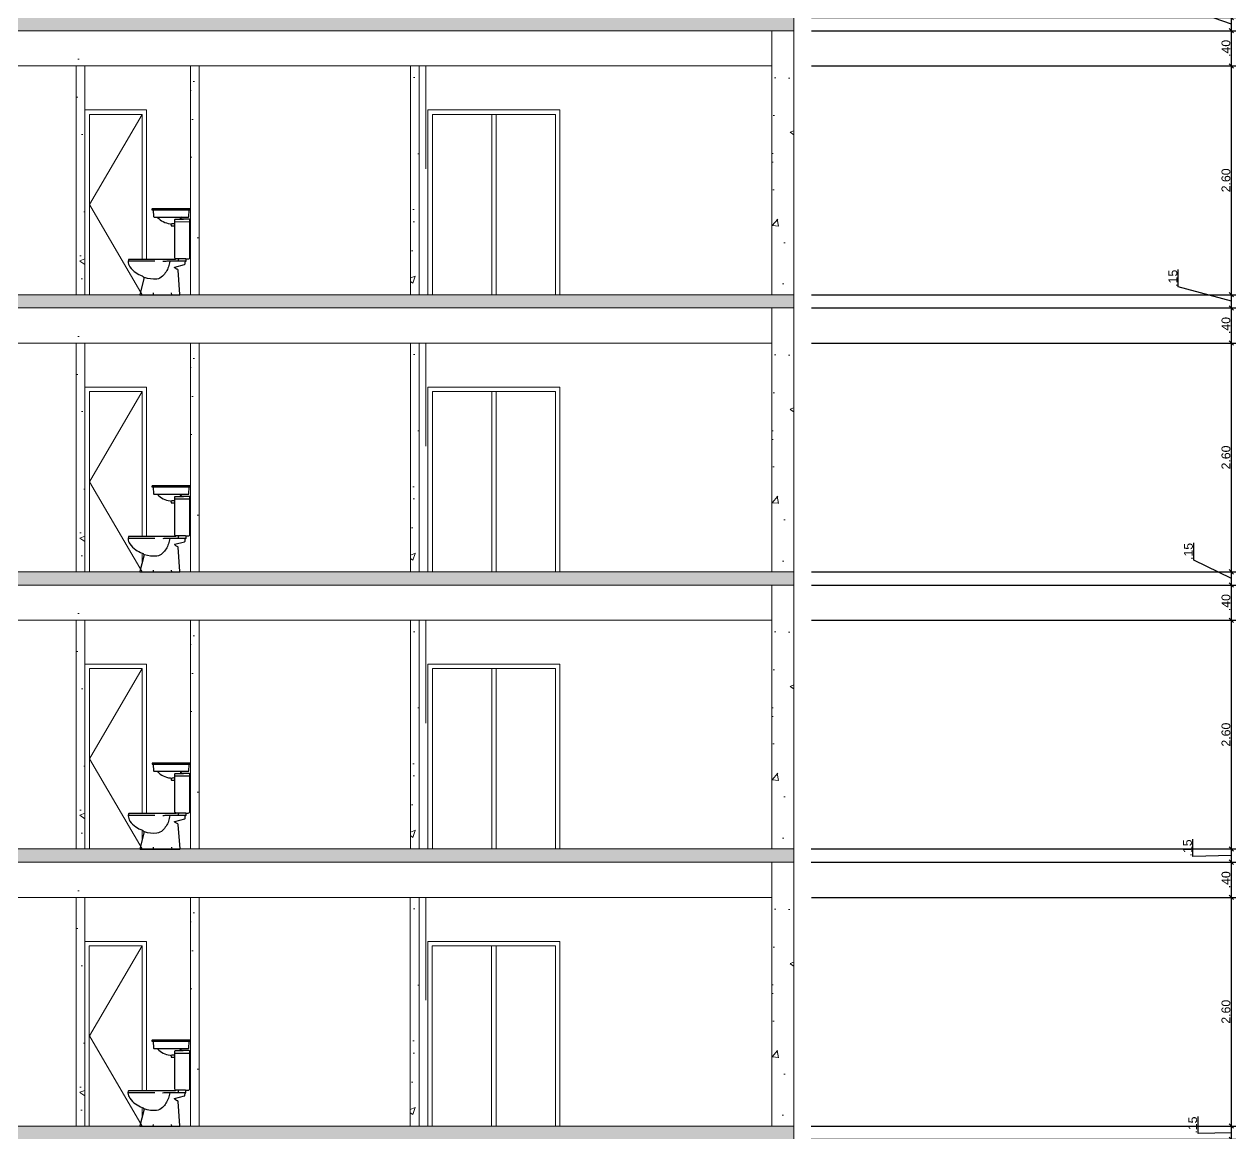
# Model space of a CAD drawing. Header units: millimetres. Extents: x 2878 to 6301, y 540 to 1980.
# Drawn here: x 3069.04 to 3082.82, y 969.55 to 982.15 of the extents above; entities that cross this region are included whole.
import ezdxf

# ---------------------------------------------------------------- set-up
doc = ezdxf.new("R2010")
doc.units = ezdxf.units.MM
doc.header["$LTSCALE"] = 4
for name, color, linetype, lineweight in [('ALVENARIA', 4, 'Continuous', 20), ('COTAS', 35, 'Continuous', 5), ('grosso', 1, 'Continuous', 25), ('PORTA', 2, 'Continuous', 20), ('SOLEIRA', 1, 'Continuous', 5)]:
    doc.layers.add(name, color=color, linetype=linetype, lineweight=lineweight)
doc.styles.get("Standard").update_dxf_attribs({"font": 'arial.ttf'})
doc.dimstyles.new('ISO-25', dxfattribs={"dimscale": 0, "dimtxt": 0.1, "dimasz": 0.05, "dimexe": 0.05, "dimexo": 0.2, "dimgap": 0.01, "dimtad": 1, "dimzin": 4, "dimdsep": 46, "dimtxsty": 'Standard', "dimblk": 'OBLIQUE', "dimcen": 0.1, "dimdle": 0.05, "dimclrt": 256, "dimadec": 0, "dimazin": 0, "dimtfac": 1, "dimtix": 1, "dimtofl": 0, "dimtmove": 0, "dimatfit": 3, "dimfxl": 1, "dimtfillclr": 256, "dimarcsym": 0})
pattern_1 = [(50, (189.1729, -334.7159), (0.92914181, -0.08128934), [0.097155, -1.068705]), (355, (189.1729, -334.7159), (-0.17974145, 0.9743899), [0.077724, -0.85496698]), (100.451445, (189.25035, -334.7227), (0.74940036, 0.89310053), [0.08256904, -0.90826025]), (46.1842, (189.1729, -334.4568), (1.3825031, -0.21441587), [0.1457325, -1.6030575]), (96.63556, (189.2881, -334.4747), (1.2107611, 1.26187324), [0.1238536, -1.3623916]), (351.18415, (189.1729, -334.4568), (1.2107611, 1.26187324), [0.11658583, -1.28244463]), (21, (189.30246, -334.5216), (0.7732334, -0.52155251), [0.097155, -1.068705]), (326, (189.3025, -334.5216), (0.31519034, 0.93935863), [0.077724, -0.854964]), (71.451445, (189.3669, -334.5651), (1.08842374, 0.41780612), [0.08256904, -0.90825868]), (37.5, (189.17292, -334.71592), (0.015751877, 0.431230698), [0, -0.8446008, 0, -0.867918, 0, -0.8582025]), (7.5, (189.1729, -334.7159), (0.34078028, 0.51092093), [0, -0.4948428, 0, -0.8251698, 0, -0.3270885]), (327.5, (188.88404, -334.71592), (0.691512035, -0.029216594), [0, -0.32385, 0, -1.010412, 0, -1.340739]), (317.5, (188.7545, -334.7159), (0.75545883, 0.1296751), [0, -0.421005, 0, -0.6710172, 0, -0.952119])]
pattern_2 = [(50, (189.1738, -331.5659), (0.92914181, -0.08128934), [0.097155, -1.068705]), (355, (189.1738, -331.5659), (-0.17974145, 0.9743899), [0.077724, -0.85496698]), (100.451445, (189.2512, -331.5727), (0.74940036, 0.89310053), [0.08256904, -0.90826025]), (46.1842, (189.1738, -331.3068), (1.3825031, -0.21441587), [0.1457325, -1.6030575]), (96.63556, (189.289, -331.3247), (1.2107611, 1.26187324), [0.1238536, -1.3623916]), (351.18415, (189.1738, -331.3068), (1.2107611, 1.26187324), [0.11658583, -1.28244463]), (21, (189.3033, -331.3716), (0.7732334, -0.52155251), [0.097155, -1.068705]), (326, (189.3033, -331.3716), (0.31519034, 0.93935863), [0.077724, -0.854964]), (71.451445, (189.3678, -331.4151), (1.08842374, 0.41780612), [0.08256904, -0.90825868]), (37.5, (189.1738, -331.56592), (0.015751877, 0.431230698), [0, -0.8446008, 0, -0.867918, 0, -0.8582025]), (7.5, (189.1738, -331.5659), (0.34078028, 0.51092093), [0, -0.4948428, 0, -0.8251698, 0, -0.3270885]), (327.5, (188.8849, -331.56592), (0.691512035, -0.029216594), [0, -0.32385, 0, -1.010412, 0, -1.340739]), (317.5, (188.7554, -331.5659), (0.75545883, 0.1296751), [0, -0.421005, 0, -0.6710172, 0, -0.952119])]
pattern_3 = [(50, (189.1738, -328.4159), (0.92914181, -0.08128934), [0.097155, -1.068705]), (355, (189.1738, -328.4159), (-0.17974145, 0.9743899), [0.077724, -0.85496698]), (100.451445, (189.2512, -328.4227), (0.74940036, 0.89310053), [0.08256904, -0.90826025]), (46.1842, (189.1738, -328.1568), (1.3825031, -0.21441587), [0.1457325, -1.6030575]), (96.63556, (189.289, -328.1747), (1.2107611, 1.26187324), [0.1238536, -1.3623916]), (351.18415, (189.1738, -328.1568), (1.2107611, 1.26187324), [0.11658583, -1.28244463]), (21, (189.3033, -328.2216), (0.7732334, -0.52155251), [0.097155, -1.068705]), (326, (189.3033, -328.2216), (0.31519034, 0.93935863), [0.077724, -0.854964]), (71.451445, (189.3678, -328.2651), (1.08842374, 0.41780612), [0.08256904, -0.90825868]), (37.5, (189.1738, -328.41592), (0.015751877, 0.431230698), [0, -0.8446008, 0, -0.867918, 0, -0.8582025]), (7.5, (189.1738, -328.4159), (0.34078028, 0.51092093), [0, -0.4948428, 0, -0.8251698, 0, -0.3270885]), (327.5, (188.8849, -328.41592), (0.691512035, -0.029216594), [0, -0.32385, 0, -1.010412, 0, -1.340739]), (317.5, (188.7554, -328.4159), (0.75545883, 0.1296751), [0, -0.421005, 0, -0.6710172, 0, -0.952119])]
pattern_4 = [(50, (189.1738, -325.2659), (0.92914181, -0.08128934), [0.097155, -1.068705]), (355, (189.1738, -325.2659), (-0.17974145, 0.9743899), [0.077724, -0.85496698]), (100.451445, (189.2512, -325.2727), (0.74940036, 0.89310053), [0.08256904, -0.90826025]), (46.1842, (189.1738, -325.0068), (1.3825031, -0.21441587), [0.1457325, -1.6030575]), (96.63556, (189.289, -325.0247), (1.2107611, 1.26187324), [0.1238536, -1.3623916]), (351.18415, (189.1738, -325.0068), (1.2107611, 1.26187324), [0.11658583, -1.28244463]), (21, (189.3033, -325.0716), (0.7732334, -0.52155251), [0.097155, -1.068705]), (326, (189.3033, -325.0716), (0.31519034, 0.93935863), [0.077724, -0.854964]), (71.451445, (189.3678, -325.1151), (1.08842374, 0.41780612), [0.08256904, -0.90825868]), (37.5, (189.1738, -325.26592), (0.015751877, 0.431230698), [0, -0.8446008, 0, -0.867918, 0, -0.8582025]), (7.5, (189.1738, -325.2659), (0.34078028, 0.51092093), [0, -0.4948428, 0, -0.8251698, 0, -0.3270885]), (327.5, (188.8849, -325.26592), (0.691512035, -0.029216594), [0, -0.32385, 0, -1.010412, 0, -1.340739]), (317.5, (188.7554, -325.2659), (0.75545883, 0.1296751), [0, -0.421005, 0, -0.6710172, 0, -0.952119])]

# ---------------------------------------------------------------- blocks, each defined once
blk = doc.blocks.new('_Oblique')
at = {"color": 0, "linetype": 'ByBlock', "lineweight": -2}
blk.add_line((-0.5, -0.5), (0.5, 0.5), dxfattribs=at)
blk = doc.blocks.new('*D174')
at = {"layer": 'COTAS', "color": 0, "lineweight": -2, "transparency": 16777216}
for p, q in [((3082.39, 969.544), (3082.39, 969.739)), ((3077.992, 969.629), (3082.818, 969.629)), ((3082.768, 969.429), (3082.768, 969.679)), ((3077.992, 969.479), (3082.818, 969.479)), ((3082.768, 969.554), (3082.39, 969.544))]:
    blk.add_line(p, q, dxfattribs=at)
at = {"layer": 'Defpoints', "color": 0, "transparency": 16777216}
for p in [(3077.792, 969.629), (3082.768, 969.629), (3077.792, 969.479)]:
    blk.add_point(p, dxfattribs=at)
at = {"layer": 'COTAS', "color": 0, "lineweight": -2, "transparency": 16777216, "xscale": 0.05, "yscale": 0.05, "zscale": 0.05}
for p, rotation in [((3082.768, 969.629), 90), ((3082.768, 969.479), 270)]:
    blk.add_blockref('_Oblique', p, dxfattribs=dict(at, rotation=rotation))
at = {"layer": 'COTAS', "transparency": 16777216, "insert": (3082.329, 969.641), "char_height": 0.1, "attachment_point": 5, "rotation": 90}
blk.add_mtext('.15', dxfattribs=at)
blk = doc.blocks.new('*D175')
at = {"layer": 'COTAS', "color": 0, "lineweight": -2, "transparency": 16777216}
for p, q in [((3077.993, 972.229), (3082.818, 972.229)), ((3082.768, 969.579), (3082.768, 972.279)), ((3077.992, 969.629), (3082.818, 969.629))]:
    blk.add_line(p, q, dxfattribs=at)
at = {"layer": 'Defpoints', "color": 0, "transparency": 16777216}
for p in [(3077.793, 972.229), (3082.768, 972.229), (3077.792, 969.629)]:
    blk.add_point(p, dxfattribs=at)
at = {"layer": 'COTAS', "color": 0, "lineweight": -2, "transparency": 16777216, "xscale": 0.05, "yscale": 0.05, "zscale": 0.05}
for p, rotation in [((3082.768, 972.229), 90), ((3082.768, 969.629), 270)]:
    blk.add_blockref('_Oblique', p, dxfattribs=dict(at, rotation=rotation))
at = {"layer": 'COTAS', "transparency": 16777216, "insert": (3082.707, 970.929), "char_height": 0.1, "attachment_point": 5, "rotation": 90}
blk.add_mtext('2.60', dxfattribs=at)
blk = doc.blocks.new('*D176')
at = {"layer": 'COTAS', "color": 0, "lineweight": -2, "transparency": 16777216}
for p, q in [((3077.992, 972.629), (3082.818, 972.629)), ((3082.768, 972.179), (3082.768, 972.679)), ((3077.993, 972.229), (3082.818, 972.229))]:
    blk.add_line(p, q, dxfattribs=at)
at = {"layer": 'Defpoints', "color": 0, "transparency": 16777216}
for p in [(3077.792, 972.629), (3082.768, 972.629), (3077.793, 972.229)]:
    blk.add_point(p, dxfattribs=at)
at = {"layer": 'COTAS', "color": 0, "lineweight": -2, "transparency": 16777216, "xscale": 0.05, "yscale": 0.05, "zscale": 0.05}
for p, rotation in [((3082.768, 972.629), 90), ((3082.768, 972.229), 270)]:
    blk.add_blockref('_Oblique', p, dxfattribs=dict(at, rotation=rotation))
at = {"layer": 'COTAS', "transparency": 16777216, "insert": (3082.707, 972.429), "char_height": 0.1, "attachment_point": 5, "rotation": 90}
blk.add_mtext('.40', dxfattribs=at)
blk = doc.blocks.new('*D177')
at = {"layer": 'COTAS', "color": 0, "lineweight": -2, "transparency": 16777216}
for p, q in [((3082.33, 972.694), (3082.33, 972.889)), ((3077.992, 972.779), (3082.818, 972.779)), ((3082.768, 972.579), (3082.768, 972.829)), ((3077.992, 972.629), (3082.818, 972.629)), ((3082.768, 972.704), (3082.33, 972.694))]:
    blk.add_line(p, q, dxfattribs=at)
at = {"layer": 'Defpoints', "color": 0, "transparency": 16777216}
for p in [(3077.792, 972.779), (3082.768, 972.779), (3077.792, 972.629)]:
    blk.add_point(p, dxfattribs=at)
at = {"layer": 'COTAS', "color": 0, "lineweight": -2, "transparency": 16777216, "xscale": 0.05, "yscale": 0.05, "zscale": 0.05}
for p, rotation in [((3082.768, 972.779), 90), ((3082.768, 972.629), 270)]:
    blk.add_blockref('_Oblique', p, dxfattribs=dict(at, rotation=rotation))
at = {"layer": 'COTAS', "transparency": 16777216, "insert": (3082.269, 972.791), "char_height": 0.1, "attachment_point": 5, "rotation": 90}
blk.add_mtext('.15', dxfattribs=at)
blk = doc.blocks.new('*D178')
at = {"layer": 'COTAS', "color": 0, "lineweight": -2, "transparency": 16777216}
for p, q in [((3077.993, 975.379), (3082.818, 975.379)), ((3082.768, 972.729), (3082.768, 975.429)), ((3077.992, 972.779), (3082.818, 972.779))]:
    blk.add_line(p, q, dxfattribs=at)
at = {"layer": 'Defpoints', "color": 0, "transparency": 16777216}
for p in [(3077.793, 975.379), (3082.768, 975.379), (3077.792, 972.779)]:
    blk.add_point(p, dxfattribs=at)
at = {"layer": 'COTAS', "color": 0, "lineweight": -2, "transparency": 16777216, "xscale": 0.05, "yscale": 0.05, "zscale": 0.05}
for p, rotation in [((3082.768, 975.379), 90), ((3082.768, 972.779), 270)]:
    blk.add_blockref('_Oblique', p, dxfattribs=dict(at, rotation=rotation))
at = {"layer": 'COTAS', "transparency": 16777216, "insert": (3082.707, 974.079), "char_height": 0.1, "attachment_point": 5, "rotation": 90}
blk.add_mtext('2.60', dxfattribs=at)
blk = doc.blocks.new('*D179')
at = {"layer": 'COTAS', "color": 0, "lineweight": -2, "transparency": 16777216}
for p, q in [((3077.993, 975.779), (3082.818, 975.779)), ((3082.768, 975.329), (3082.768, 975.829)), ((3077.993, 975.379), (3082.818, 975.379))]:
    blk.add_line(p, q, dxfattribs=at)
at = {"layer": 'Defpoints', "color": 0, "transparency": 16777216}
for p in [(3077.793, 975.779), (3082.768, 975.779), (3077.793, 975.379)]:
    blk.add_point(p, dxfattribs=at)
at = {"layer": 'COTAS', "color": 0, "lineweight": -2, "transparency": 16777216, "xscale": 0.05, "yscale": 0.05, "zscale": 0.05}
for p, rotation in [((3082.768, 975.779), 90), ((3082.768, 975.379), 270)]:
    blk.add_blockref('_Oblique', p, dxfattribs=dict(at, rotation=rotation))
at = {"layer": 'COTAS', "transparency": 16777216, "insert": (3082.707, 975.579), "char_height": 0.1, "attachment_point": 5, "rotation": 90}
blk.add_mtext('.40', dxfattribs=at)
blk = doc.blocks.new('*D180')
at = {"layer": 'COTAS', "color": 0, "lineweight": -2, "transparency": 16777216}
for p, q in [((3082.341, 976.063), (3082.341, 976.259)), ((3082.768, 975.854), (3082.341, 976.063)), ((3077.993, 975.929), (3082.818, 975.929)), ((3082.768, 975.729), (3082.768, 975.979)), ((3077.993, 975.779), (3082.818, 975.779))]:
    blk.add_line(p, q, dxfattribs=at)
at = {"layer": 'Defpoints', "color": 0, "transparency": 16777216}
for p in [(3077.793, 975.929), (3082.768, 975.929), (3077.793, 975.779)]:
    blk.add_point(p, dxfattribs=at)
at = {"layer": 'COTAS', "color": 0, "lineweight": -2, "transparency": 16777216, "xscale": 0.05, "yscale": 0.05, "zscale": 0.05}
for p, rotation in [((3082.768, 975.929), 90), ((3082.768, 975.779), 270)]:
    blk.add_blockref('_Oblique', p, dxfattribs=dict(at, rotation=rotation))
at = {"layer": 'COTAS', "transparency": 16777216, "insert": (3082.28, 976.161), "char_height": 0.1, "attachment_point": 5, "rotation": 90}
blk.add_mtext('.15', dxfattribs=at)
blk = doc.blocks.new('*D181')
at = {"layer": 'COTAS', "color": 0, "lineweight": -2, "transparency": 16777216}
for p, q in [((3077.993, 978.529), (3082.818, 978.529)), ((3082.768, 975.879), (3082.768, 978.579)), ((3077.993, 975.929), (3082.818, 975.929))]:
    blk.add_line(p, q, dxfattribs=at)
at = {"layer": 'Defpoints', "color": 0, "transparency": 16777216}
for p in [(3077.793, 978.529), (3082.768, 978.529), (3077.793, 975.929)]:
    blk.add_point(p, dxfattribs=at)
at = {"layer": 'COTAS', "color": 0, "lineweight": -2, "transparency": 16777216, "xscale": 0.05, "yscale": 0.05, "zscale": 0.05}
for p, rotation in [((3082.768, 978.529), 90), ((3082.768, 975.929), 270)]:
    blk.add_blockref('_Oblique', p, dxfattribs=dict(at, rotation=rotation))
at = {"layer": 'COTAS', "transparency": 16777216, "insert": (3082.707, 977.229), "char_height": 0.1, "attachment_point": 5, "rotation": 90}
blk.add_mtext('2.60', dxfattribs=at)
blk = doc.blocks.new('*D182')
at = {"layer": 'COTAS', "color": 0, "lineweight": -2, "transparency": 16777216}
for p, q in [((3077.993, 978.929), (3082.818, 978.929)), ((3082.768, 978.479), (3082.768, 978.979)), ((3077.993, 978.529), (3082.818, 978.529))]:
    blk.add_line(p, q, dxfattribs=at)
at = {"layer": 'Defpoints', "color": 0, "transparency": 16777216}
for p in [(3077.793, 978.929), (3082.768, 978.929), (3077.793, 978.529)]:
    blk.add_point(p, dxfattribs=at)
at = {"layer": 'COTAS', "color": 0, "lineweight": -2, "transparency": 16777216, "xscale": 0.05, "yscale": 0.05, "zscale": 0.05}
for p, rotation in [((3082.768, 978.929), 90), ((3082.768, 978.529), 270)]:
    blk.add_blockref('_Oblique', p, dxfattribs=dict(at, rotation=rotation))
at = {"layer": 'COTAS', "transparency": 16777216, "insert": (3082.707, 978.729), "char_height": 0.1, "attachment_point": 5, "rotation": 90}
blk.add_mtext('.40', dxfattribs=at)
blk = doc.blocks.new('*D183')
at = {"layer": 'COTAS', "color": 0, "lineweight": -2, "transparency": 16777216}
for p, q in [((3082.165, 979.168), (3082.165, 979.364)), ((3077.993, 979.079), (3082.818, 979.079)), ((3082.768, 979.004), (3082.165, 979.168)), ((3082.768, 978.879), (3082.768, 979.129)), ((3077.993, 978.929), (3082.818, 978.929))]:
    blk.add_line(p, q, dxfattribs=at)
at = {"layer": 'Defpoints', "color": 0, "transparency": 16777216}
for p in [(3077.793, 979.079), (3082.768, 979.079), (3077.793, 978.929)]:
    blk.add_point(p, dxfattribs=at)
at = {"layer": 'COTAS', "color": 0, "lineweight": -2, "transparency": 16777216, "xscale": 0.05, "yscale": 0.05, "zscale": 0.05}
for p, rotation in [((3082.768, 979.079), 90), ((3082.768, 978.929), 270)]:
    blk.add_blockref('_Oblique', p, dxfattribs=dict(at, rotation=rotation))
at = {"layer": 'COTAS', "transparency": 16777216, "insert": (3082.104, 979.266), "char_height": 0.1, "attachment_point": 5, "rotation": 90}
blk.add_mtext('.15', dxfattribs=at)
blk = doc.blocks.new('*D184')
at = {"layer": 'COTAS', "color": 0, "lineweight": -2, "transparency": 16777216}
for p, q in [((3082.768, 979.029), (3082.768, 981.729)), ((3077.993, 981.679), (3082.818, 981.679)), ((3077.993, 979.079), (3082.818, 979.079))]:
    blk.add_line(p, q, dxfattribs=at)
at = {"layer": 'Defpoints', "color": 0, "transparency": 16777216}
for p in [(3077.793, 981.679), (3082.768, 981.679), (3077.793, 979.079)]:
    blk.add_point(p, dxfattribs=at)
at = {"layer": 'COTAS', "color": 0, "lineweight": -2, "transparency": 16777216, "xscale": 0.05, "yscale": 0.05, "zscale": 0.05}
for p, rotation in [((3082.768, 981.679), 90), ((3082.768, 979.079), 270)]:
    blk.add_blockref('_Oblique', p, dxfattribs=dict(at, rotation=rotation))
at = {"layer": 'COTAS', "transparency": 16777216, "insert": (3082.707, 980.379), "char_height": 0.1, "attachment_point": 5, "rotation": 90}
blk.add_mtext('2.60', dxfattribs=at)
blk = doc.blocks.new('*D185')
at = {"layer": 'COTAS', "color": 0, "lineweight": -2, "transparency": 16777216}
for p, q in [((3082.768, 981.629), (3082.768, 982.129)), ((3077.993, 982.079), (3082.818, 982.079)), ((3077.993, 981.679), (3082.818, 981.679))]:
    blk.add_line(p, q, dxfattribs=at)
at = {"layer": 'Defpoints', "color": 0, "transparency": 16777216}
for p in [(3077.793, 982.079), (3082.768, 982.079), (3077.793, 981.679)]:
    blk.add_point(p, dxfattribs=at)
at = {"layer": 'COTAS', "color": 0, "lineweight": -2, "transparency": 16777216, "xscale": 0.05, "yscale": 0.05, "zscale": 0.05}
for p, rotation in [((3082.768, 982.079), 90), ((3082.768, 981.679), 270)]:
    blk.add_blockref('_Oblique', p, dxfattribs=dict(at, rotation=rotation))
at = {"layer": 'COTAS', "transparency": 16777216, "insert": (3082.707, 981.879), "char_height": 0.1, "attachment_point": 5, "rotation": 90}
blk.add_mtext('.40', dxfattribs=at)
blk = doc.blocks.new('*D186')
at = {"layer": 'COTAS', "color": 0, "lineweight": -2, "transparency": 16777216}
for p, q in [((3082.168, 982.363), (3082.168, 982.559)), ((3082.768, 982.154), (3082.168, 982.363)), ((3082.768, 982.029), (3082.768, 982.279)), ((3077.993, 982.229), (3082.818, 982.229)), ((3077.993, 982.079), (3082.818, 982.079))]:
    blk.add_line(p, q, dxfattribs=at)
at = {"layer": 'Defpoints', "color": 0, "transparency": 16777216}
for p in [(3077.793, 982.229), (3082.768, 982.229), (3077.793, 982.079)]:
    blk.add_point(p, dxfattribs=at)
at = {"layer": 'COTAS', "color": 0, "lineweight": -2, "transparency": 16777216, "xscale": 0.05, "yscale": 0.05, "zscale": 0.05}
for p, rotation in [((3082.768, 982.229), 90), ((3082.768, 982.079), 270)]:
    blk.add_blockref('_Oblique', p, dxfattribs=dict(at, rotation=rotation))
at = {"layer": 'COTAS', "transparency": 16777216, "insert": (3082.107, 982.461), "char_height": 0.1, "attachment_point": 5, "rotation": 90}
blk.add_mtext('.15', dxfattribs=at)

msp = doc.modelspace()

# ---------------------------------------------------------------- hatches: boundary and pattern name
at = {"layer": 'PORTA', "ltscale": 9}
h = msp.add_hatch(dxfattribs=at)
h.set_pattern_fill('AR-CONC', color=256, scale=0.0051)
h.set_pattern_definition([(50, (124.5525, -325.2659), (0.92914181, -0.08128934), [0.097155, -1.068705]), (355, (124.5525, -325.2659), (-0.17974145, 0.9743899), [0.077724, -0.85496698]), (100.451445, (124.62995, -325.2727), (0.74940036, 0.89310053), [0.08256904, -0.90826025]), (46.1842, (124.5525, -325.0068), (1.3825031, -0.21441587), [0.1457325, -1.6030575]), (96.63556, (124.6677, -325.0247), (1.2107611, 1.26187324), [0.1238536, -1.3623916]), (351.18415, (124.5525, -325.0068), (1.2107611, 1.26187324), [0.11658583, -1.28244463]), (21, (124.6821, -325.0716), (0.7732334, -0.52155251), [0.097155, -1.068705]), (326, (124.6821, -325.0716), (0.31519034, 0.93935863), [0.077724, -0.854964]), (71.451445, (124.7465, -325.1151), (1.08842374, 0.41780612), [0.08256904, -0.90825868]), (37.5, (124.55253, -325.26592), (0.015751877, 0.431230698), [0, -0.8446008, 0, -0.867918, 0, -0.8582025]), (7.5, (124.55253, -325.2659), (0.34078028, 0.51092093), [0, -0.4948428, 0, -0.8251698, 0, -0.3270885]), (327.5, (124.26365, -325.26592), (0.691512035, -0.029216594), [0, -0.32385, 0, -1.010412, 0, -1.340739]), (317.5, (124.1341, -325.2659), (0.75545883, 0.1296751), [0, -0.421005, 0, -0.6710172, 0, -0.952119])])
h.paths.add_polyline_path([(3077.793, 982.229), (3056.592, 982.229), (3056.592, 982.079), (3077.793, 982.079)])
h.paths.add_polyline_path([(3053.792, 982.229), (3053.542, 982.229), (3053.542, 979.079), (3053.792, 979.079)])
h.paths.add_polyline_path([(3056.592, 982.229), (3056.342, 982.229), (3056.342, 979.079), (3056.592, 979.079)])
h.paths.add_polyline_path([(3064.602, 981.829), (3064.502, 981.829), (3064.502, 981.179), (3064.602, 981.179)])
h.paths.add_polyline_path([(3067.193, 981.829), (3067.043, 981.829), (3067.043, 979.079), (3067.193, 979.079)])
h = msp.add_hatch(dxfattribs=at)
h.set_pattern_fill('AR-CONC', color=256, scale=0.0051)
h.set_pattern_definition(pattern_4)
h.paths.add_polyline_path([(3069.733, 981.829), (3069.633, 981.829), (3069.633, 979.079), (3069.733, 979.079)])
h.paths.add_polyline_path([(3071.033, 981.829), (3070.933, 981.829), (3070.933, 979.079), (3071.033, 979.079)])
h.paths.add_polyline_path([(3073.533, 981.829), (3073.433, 981.829), (3073.433, 979.079), (3073.533, 979.079)])
h = msp.add_hatch(dxfattribs=at)
h.set_pattern_fill('AR-CONC', color=256, scale=0.0051)
h.set_pattern_definition(pattern_4)
h.paths.add_polyline_path([(3077.793, 981.829), (3077.543, 981.829), (3077.543, 979.079), (3077.793, 979.079)])
h = msp.add_hatch(dxfattribs=at)
h.set_pattern_fill('AR-CONC', color=256, scale=0.0051)
h.set_pattern_definition([(50, (124.5525, -328.4159), (0.92914181, -0.08128934), [0.097155, -1.068705]), (355, (124.5525, -328.4159), (-0.17974145, 0.9743899), [0.077724, -0.85496698]), (100.451445, (124.62995, -328.4227), (0.74940036, 0.89310053), [0.08256904, -0.90826025]), (46.1842, (124.5525, -328.1568), (1.3825031, -0.21441587), [0.1457325, -1.6030575]), (96.63556, (124.6677, -328.1747), (1.2107611, 1.26187324), [0.1238536, -1.3623916]), (351.18415, (124.5525, -328.1568), (1.2107611, 1.26187324), [0.11658583, -1.28244463]), (21, (124.6821, -328.2216), (0.7732334, -0.52155251), [0.097155, -1.068705]), (326, (124.6821, -328.2216), (0.31519034, 0.93935863), [0.077724, -0.854964]), (71.451445, (124.7465, -328.2651), (1.08842374, 0.41780612), [0.08256904, -0.90825868]), (37.5, (124.55253, -328.41592), (0.015751877, 0.431230698), [0, -0.8446008, 0, -0.867918, 0, -0.8582025]), (7.5, (124.55253, -328.4159), (0.34078028, 0.51092093), [0, -0.4948428, 0, -0.8251698, 0, -0.3270885]), (327.5, (124.26365, -328.41592), (0.691512035, -0.029216594), [0, -0.32385, 0, -1.010412, 0, -1.340739]), (317.5, (124.1341, -328.4159), (0.75545883, 0.1296751), [0, -0.421005, 0, -0.6710172, 0, -0.952119])])
h.paths.add_polyline_path([(3077.793, 979.079), (3056.592, 979.079), (3056.592, 978.929), (3077.793, 978.929)])
h.paths.add_polyline_path([(3053.792, 979.079), (3053.542, 979.079), (3053.542, 975.929), (3053.792, 975.929)])
h.paths.add_polyline_path([(3056.592, 979.079), (3056.342, 979.079), (3056.342, 975.929), (3056.592, 975.929)])
h.paths.add_polyline_path([(3064.602, 978.679), (3064.502, 978.679), (3064.502, 978.029), (3064.602, 978.029)])
h.paths.add_polyline_path([(3067.193, 978.679), (3067.043, 978.679), (3067.043, 975.929), (3067.193, 975.929)])
h = msp.add_hatch(dxfattribs=at)
h.set_pattern_fill('AR-CONC', color=256, scale=0.0051)
h.set_pattern_definition(pattern_3)
h.paths.add_polyline_path([(3069.733, 978.679), (3069.633, 978.679), (3069.633, 975.929), (3069.733, 975.929)])
h.paths.add_polyline_path([(3071.033, 978.679), (3070.933, 978.679), (3070.933, 975.929), (3071.033, 975.929)])
h.paths.add_polyline_path([(3073.533, 978.679), (3073.433, 978.679), (3073.433, 975.929), (3073.533, 975.929)])
h = msp.add_hatch(dxfattribs=at)
h.set_pattern_fill('AR-CONC', color=256, scale=0.0051)
h.set_pattern_definition(pattern_3)
h.paths.add_polyline_path([(3077.793, 978.679), (3077.543, 978.679), (3077.543, 975.929), (3077.793, 975.929)])
h = msp.add_hatch(dxfattribs=at)
h.set_pattern_fill('AR-CONC', color=256, scale=0.0051)
h.set_pattern_definition([(50, (124.5525, -331.5659), (0.92914181, -0.08128934), [0.097155, -1.068705]), (355, (124.5525, -331.5659), (-0.17974145, 0.9743899), [0.077724, -0.85496698]), (100.451445, (124.62995, -331.5727), (0.74940036, 0.89310053), [0.08256904, -0.90826025]), (46.1842, (124.5525, -331.3068), (1.3825031, -0.21441587), [0.1457325, -1.6030575]), (96.63556, (124.6677, -331.3247), (1.2107611, 1.26187324), [0.1238536, -1.3623916]), (351.18415, (124.5525, -331.3068), (1.2107611, 1.26187324), [0.11658583, -1.28244463]), (21, (124.6821, -331.3716), (0.7732334, -0.52155251), [0.097155, -1.068705]), (326, (124.6821, -331.3716), (0.31519034, 0.93935863), [0.077724, -0.854964]), (71.451445, (124.7465, -331.4151), (1.08842374, 0.41780612), [0.08256904, -0.90825868]), (37.5, (124.55253, -331.56592), (0.015751877, 0.431230698), [0, -0.8446008, 0, -0.867918, 0, -0.8582025]), (7.5, (124.55253, -331.5659), (0.34078028, 0.51092093), [0, -0.4948428, 0, -0.8251698, 0, -0.3270885]), (327.5, (124.26365, -331.56592), (0.691512035, -0.029216594), [0, -0.32385, 0, -1.010412, 0, -1.340739]), (317.5, (124.1341, -331.5659), (0.75545883, 0.1296751), [0, -0.421005, 0, -0.6710172, 0, -0.952119])])
h.paths.add_polyline_path([(3077.793, 975.929), (3056.592, 975.929), (3056.592, 975.779), (3077.793, 975.779)])
h.paths.add_polyline_path([(3053.792, 975.929), (3053.542, 975.929), (3053.542, 972.779), (3053.792, 972.779)])
h.paths.add_polyline_path([(3056.592, 975.929), (3056.342, 975.929), (3056.342, 972.779), (3056.592, 972.779)])
h.paths.add_polyline_path([(3064.602, 975.529), (3064.502, 975.529), (3064.502, 974.879), (3064.602, 974.879)])
h.paths.add_polyline_path([(3067.193, 975.529), (3067.043, 975.529), (3067.043, 972.779), (3067.193, 972.779)])
h = msp.add_hatch(dxfattribs=at)
h.set_pattern_fill('AR-CONC', color=256, scale=0.0051)
h.set_pattern_definition(pattern_2)
h.paths.add_polyline_path([(3069.733, 975.529), (3069.633, 975.529), (3069.633, 972.779), (3069.733, 972.779)])
h.paths.add_polyline_path([(3071.033, 975.529), (3070.933, 975.529), (3070.933, 972.779), (3071.033, 972.779)])
h.paths.add_polyline_path([(3073.533, 975.529), (3073.433, 975.529), (3073.433, 972.779), (3073.533, 972.779)])
h = msp.add_hatch(dxfattribs=at)
h.set_pattern_fill('AR-CONC', color=256, scale=0.0051)
h.set_pattern_definition(pattern_2)
h.paths.add_polyline_path([(3077.793, 975.529), (3077.543, 975.529), (3077.543, 972.779), (3077.793, 972.779)])
h = msp.add_hatch(dxfattribs=at)
h.set_pattern_fill('AR-CONC', color=256, scale=0.0051)
h.set_pattern_definition([(50, (124.55166, -334.7159), (0.92914181, -0.08128934), [0.097155, -1.068705]), (355, (124.5517, -334.7159), (-0.17974145, 0.9743899), [0.077724, -0.85496698]), (100.451445, (124.6291, -334.7227), (0.74940036, 0.89310053), [0.08256904, -0.90826025]), (46.1842, (124.5517, -334.4568), (1.3825031, -0.21441587), [0.1457325, -1.6030575]), (96.63556, (124.6669, -334.4747), (1.2107611, 1.26187324), [0.1238536, -1.3623916]), (351.18415, (124.5517, -334.4568), (1.2107611, 1.26187324), [0.11658583, -1.28244463]), (21, (124.6812, -334.5216), (0.7732334, -0.52155251), [0.097155, -1.068705]), (326, (124.6812, -334.5216), (0.31519034, 0.93935863), [0.077724, -0.854964]), (71.451445, (124.7456, -334.5651), (1.08842374, 0.41780612), [0.08256904, -0.90825868]), (37.5, (124.55166, -334.71592), (0.015751877, 0.431230698), [0, -0.8446008, 0, -0.867918, 0, -0.8582025]), (7.5, (124.55166, -334.7159), (0.34078028, 0.51092093), [0, -0.4948428, 0, -0.8251698, 0, -0.3270885]), (327.5, (124.2628, -334.71592), (0.691512035, -0.029216594), [0, -0.32385, 0, -1.010412, 0, -1.340739]), (317.5, (124.13325, -334.7159), (0.75545883, 0.1296751), [0, -0.421005, 0, -0.6710172, 0, -0.952119])])
h.paths.add_polyline_path([(3077.792, 972.779), (3056.591, 972.779), (3056.591, 972.629), (3077.792, 972.629)])
h.paths.add_polyline_path([(3053.791, 972.779), (3053.541, 972.779), (3053.541, 969.629), (3053.791, 969.629)])
h.paths.add_polyline_path([(3056.591, 972.779), (3056.341, 972.779), (3056.341, 969.629), (3056.591, 969.629)])
h.paths.add_polyline_path([(3064.601, 972.379), (3064.501, 972.379), (3064.501, 971.729), (3064.601, 971.729)])
h.paths.add_polyline_path([(3067.192, 972.379), (3067.042, 972.379), (3067.042, 969.629), (3067.192, 969.629)])
h = msp.add_hatch(dxfattribs=at)
h.set_pattern_fill('AR-CONC', color=256, scale=0.0051)
h.set_pattern_definition(pattern_1)
h.paths.add_polyline_path([(3069.732, 972.379), (3069.632, 972.379), (3069.632, 969.629), (3069.732, 969.629)])
h.paths.add_polyline_path([(3071.032, 972.379), (3070.932, 972.379), (3070.932, 969.629), (3071.032, 969.629)])
h.paths.add_polyline_path([(3073.532, 972.379), (3073.432, 972.379), (3073.432, 969.629), (3073.532, 969.629)])
h = msp.add_hatch(dxfattribs=at)
h.set_pattern_fill('AR-CONC', color=256, scale=0.0051)
h.set_pattern_definition(pattern_1)
h.paths.add_polyline_path([(3077.792, 972.379), (3077.542, 972.379), (3077.542, 969.629), (3077.792, 969.629)])
h = msp.add_hatch(dxfattribs=at)
h.set_pattern_fill('AR-CONC', color=256, scale=0.0051)
h.set_pattern_definition([(50, (124.55166, -337.8659), (0.92914181, -0.08128934), [0.097155, -1.068705]), (355, (124.5517, -337.8659), (-0.17974145, 0.9743899), [0.077724, -0.85496698]), (100.451445, (124.6291, -337.8727), (0.74940036, 0.89310053), [0.08256904, -0.90826025]), (46.1842, (124.5517, -337.6068), (1.3825031, -0.21441587), [0.1457325, -1.6030575]), (96.63556, (124.6669, -337.6247), (1.2107611, 1.26187324), [0.1238536, -1.3623916]), (351.18415, (124.5517, -337.6068), (1.2107611, 1.26187324), [0.11658583, -1.28244463]), (21, (124.6812, -337.6716), (0.7732334, -0.52155251), [0.097155, -1.068705]), (326, (124.6812, -337.6716), (0.31519034, 0.93935863), [0.077724, -0.854964]), (71.451445, (124.7456, -337.7151), (1.08842374, 0.41780612), [0.08256904, -0.90825868]), (37.5, (124.55166, -337.86592), (0.015751877, 0.431230698), [0, -0.8446008, 0, -0.867918, 0, -0.8582025]), (7.5, (124.55166, -337.8659), (0.34078028, 0.51092093), [0, -0.4948428, 0, -0.8251698, 0, -0.3270885]), (327.5, (124.2628, -337.86592), (0.691512035, -0.029216594), [0, -0.32385, 0, -1.010412, 0, -1.340739]), (317.5, (124.13325, -337.8659), (0.75545883, 0.1296751), [0, -0.421005, 0, -0.6710172, 0, -0.952119])])
h.paths.add_polyline_path([(3077.792, 969.629), (3056.591, 969.629), (3056.591, 969.479), (3077.792, 969.479)])
h.paths.add_polyline_path([(3053.791, 969.629), (3053.541, 969.629), (3053.541, 966.479), (3053.791, 966.479)])
h.paths.add_polyline_path([(3056.591, 969.629), (3056.341, 969.629), (3056.341, 966.479), (3056.591, 966.479)])
h.paths.add_polyline_path([(3064.601, 969.229), (3064.501, 969.229), (3064.501, 968.579), (3064.601, 968.579)])
h.paths.add_polyline_path([(3067.192, 969.229), (3067.042, 969.229), (3067.042, 966.479), (3067.192, 966.479)])

# ---------------------------------------------------------------- linework, layer by layer
at = {"layer": 'ALVENARIA', "ltscale": 9}
for p, q in [((3077.793, 982.229), (3077.793, 979.079)), ((3077.543, 982.079), (3077.543, 979.079)), ((3069.633, 981.679), (3069.633, 979.079)), ((3069.733, 981.679), (3069.733, 979.079)), ((3070.933, 981.679), (3070.933, 979.079)), ((3071.033, 981.679), (3071.033, 979.079)), ((3073.433, 981.679), (3073.433, 979.079)), ((3073.533, 981.679), (3073.533, 979.079)), ((3077.793, 979.079), (3077.793, 975.929)), ((3077.543, 978.929), (3077.543, 975.929)), ((3069.633, 978.529), (3069.633, 975.929)), ((3069.733, 978.529), (3069.733, 975.929)), ((3070.933, 978.529), (3070.933, 975.929)), ((3071.033, 978.529), (3071.033, 975.929)), ((3073.433, 978.529), (3073.433, 975.929)), ((3073.533, 978.529), (3073.533, 975.929)), ((3077.793, 975.929), (3077.793, 972.779)), ((3077.543, 975.779), (3077.543, 972.779)), ((3069.633, 975.379), (3069.633, 972.779)), ((3069.733, 975.379), (3069.733, 972.779)), ((3070.933, 975.379), (3070.933, 972.779)), ((3071.033, 975.379), (3071.033, 972.779)), ((3073.433, 975.379), (3073.433, 972.779)), ((3073.533, 975.379), (3073.533, 972.779)), ((3077.792, 972.779), (3077.792, 969.629)), ((3077.542, 972.629), (3077.542, 969.629)), ((3069.632, 972.229), (3069.632, 969.629)), ((3069.732, 972.229), (3069.732, 969.629)), ((3070.932, 972.229), (3070.932, 969.629)), ((3071.032, 972.229), (3071.032, 969.629)), ((3073.432, 972.229), (3073.432, 969.629)), ((3073.532, 972.229), (3073.532, 969.629)), ((3077.792, 969.629), (3077.792, 966.479))]:
    msp.add_line(p, q, dxfattribs=at)
at = {"layer": 'ALVENARIA'}
for p, q in [((3056.592, 982.079), (3077.793, 982.079)), ((3032.44, 979.079), (3077.793, 979.079)), ((3032.44, 979.079), (3077.793, 979.079)), ((3056.592, 978.929), (3077.793, 978.929)), ((3032.44, 975.929), (3077.793, 975.929)), ((3032.44, 975.929), (3077.793, 975.929)), ((3056.592, 975.779), (3077.793, 975.779)), ((3032.439, 972.779), (3077.792, 972.779)), ((3032.44, 972.779), (3077.793, 972.779)), ((3056.591, 972.629), (3077.792, 972.629)), ((3032.439, 969.629), (3077.792, 969.629)), ((3032.439, 969.629), (3077.792, 969.629))]:
    msp.add_line(p, q, dxfattribs=at)
at = {"layer": 'COTAS', "ltscale": 9}
for p, q in [((3073.608, 981.679), (3073.608, 980.509)), ((3073.608, 978.529), (3073.608, 977.359)), ((3073.608, 975.379), (3073.608, 974.209)), ((3073.607, 972.229), (3073.607, 971.059))]:
    msp.add_line(p, q, dxfattribs=at)
at = {"layer": 'COTAS'}
for p, q in [((3070.383, 981.129), (3069.783, 980.104)), ((3070.383, 979.079), (3069.783, 980.104)), ((3070.384, 977.979), (3069.784, 976.954)), ((3070.384, 975.929), (3069.784, 976.954)), ((3070.384, 974.829), (3069.784, 973.804)), ((3070.384, 972.779), (3069.784, 973.804)), ((3070.384, 971.679), (3069.784, 970.654)), ((3070.384, 969.629), (3069.784, 970.654))]:
    msp.add_line(p, q, dxfattribs=at)
at = {"layer": 'grosso'}
for points in [[(3070.827, 979.937), (3070.829, 979.962), (3070.91, 979.962, 0.399821), (3070.914, 979.965), (3070.918, 980.041, -0.464638), (3070.921, 980.044), (3070.93, 980.044, 0.351171), (3070.932, 980.045), (3070.932, 980.053, 0.364059), (3070.928, 980.056), (3070.498, 980.056, 0.435774), (3070.495, 980.053), (3070.495, 980.046, 0.493118), (3070.497, 980.044), (3070.506, 980.044, -0.407101), (3070.509, 980.041), (3070.513, 979.967, 0.384408), (3070.518, 979.962), (3070.548, 979.962, -0.190801), (3070.557, 979.958, 0.170388), (3070.701, 979.886, -0.327259), (3070.713, 979.875), (3070.714, 979.864, 0.337398), (3070.716, 979.862), (3070.741, 979.862), (3070.753, 979.862)], [(3070.548, 979.962), (3070.829, 979.962, 0.275516), (3070.813, 979.937, 0.275516)], [(3070.801, 979.459, -0.311794), (3070.797, 979.462), (3070.797, 979.482, -0.412941), (3070.803, 979.487), (3070.772, 979.487, -0.418943), (3070.753, 979.505), (3070.753, 979.904, -0.07736), (3070.754, 979.904, -0.288306), (3070.756, 979.905, -0.322935), (3070.754, 979.907, -0.068368), (3070.753, 979.907), (3070.753, 979.926), (3070.753, 979.928, -0.42593), (3070.762, 979.937), (3070.84, 979.937), (3070.852, 979.937)], [(3070.878, 979.459, 0.311794), (3070.882, 979.462), (3070.882, 979.482, 0.412941), (3070.876, 979.487), (3070.907, 979.487, 0.418943), (3070.926, 979.505), (3070.926, 979.904, 0.07736), (3070.926, 979.904, 0.288306), (3070.924, 979.905, 0.322935), (3070.926, 979.907, 0.068368), (3070.926, 979.907), (3070.926, 979.926), (3070.926, 979.928, 0.42593), (3070.917, 979.937), (3070.839, 979.937), (3070.827, 979.937)], [(3070.753, 979.888, -0.024503), (3070.741, 979.886, -0.048939), (3070.718, 979.885)], [(3070.776, 979.488, 0.218573), (3070.766, 979.484), (3070.765, 979.484, -0.238062), (3070.758, 979.481), (3070.229, 979.481, 0.355924), (3070.226, 979.477), (3070.223, 979.461, 0.076732), (3070.223, 979.456, 0.120449), (3070.243, 979.396, 0.091256), (3070.31, 979.331, 0.070166), (3070.385, 979.292, -0.338158), (3070.403, 979.262), (3070.402, 979.258), (3070.357, 979.082, 0.488785), (3070.361, 979.078), (3070.809, 979.078, 0.436538), (3070.813, 979.082), (3070.793, 979.358, 0.301013), (3070.782, 979.368, -0.172081), (3070.751, 979.389), (3070.751, 979.389, -0.123969), (3070.751, 979.39, -0.375637), (3070.753, 979.393), (3070.866, 979.422, 0.308356), (3070.871, 979.429), (3070.872, 979.451, -0.340391), (3070.879, 979.459)], [(3070.697, 979.459, -0.045919), (3070.682, 979.396, -0.111997), (3070.616, 979.29, -0.147072), (3070.549, 979.257, -0.10725), (3070.408, 979.274)], [(3070.877, 979.459), (3070.665, 979.459, 0.032471), (3070.617, 979.455)], [(3070.827, 976.787), (3070.829, 976.812), (3070.91, 976.812, 0.399821), (3070.914, 976.815), (3070.918, 976.891, -0.464638), (3070.921, 976.894), (3070.93, 976.894, 0.351171), (3070.932, 976.895), (3070.932, 976.903, 0.364059), (3070.928, 976.906), (3070.498, 976.906, 0.435774), (3070.495, 976.903), (3070.495, 976.896, 0.493118), (3070.497, 976.894), (3070.506, 976.894, -0.407101), (3070.509, 976.891), (3070.513, 976.817, 0.384408), (3070.518, 976.812), (3070.548, 976.812, -0.190801), (3070.557, 976.808, 0.170388), (3070.701, 976.736, -0.327259), (3070.713, 976.725), (3070.714, 976.714, 0.337398), (3070.716, 976.712), (3070.741, 976.712), (3070.753, 976.712)], [(3070.548, 976.812), (3070.829, 976.812, 0.275516), (3070.813, 976.787, 0.275516)], [(3070.753, 976.738, -0.024503), (3070.741, 976.736, -0.048939), (3070.718, 976.735)], [(3070.801, 976.309, -0.311794), (3070.797, 976.312), (3070.797, 976.332, -0.412941), (3070.803, 976.337), (3070.772, 976.337, -0.418943), (3070.753, 976.355), (3070.753, 976.754, -0.07736), (3070.754, 976.754, -0.288306), (3070.756, 976.755, -0.322935), (3070.754, 976.757, -0.068368), (3070.753, 976.757), (3070.753, 976.776), (3070.753, 976.778, -0.42593), (3070.762, 976.787), (3070.84, 976.787), (3070.852, 976.787)], [(3070.878, 976.309, 0.311794), (3070.882, 976.312), (3070.882, 976.332, 0.412941), (3070.876, 976.337), (3070.907, 976.337, 0.418943), (3070.926, 976.355), (3070.926, 976.754, 0.07736), (3070.926, 976.754, 0.288306), (3070.924, 976.755, 0.322935), (3070.926, 976.757, 0.068368), (3070.926, 976.757), (3070.926, 976.776), (3070.926, 976.778, 0.42593), (3070.917, 976.787), (3070.839, 976.787), (3070.827, 976.787)], [(3070.776, 976.338, 0.218573), (3070.766, 976.334), (3070.765, 976.334, -0.238062), (3070.758, 976.331), (3070.229, 976.331, 0.355924), (3070.226, 976.327), (3070.223, 976.311, 0.076732), (3070.223, 976.306, 0.120449), (3070.243, 976.246, 0.091256), (3070.31, 976.181, 0.070166), (3070.385, 976.142, -0.338158), (3070.403, 976.112), (3070.402, 976.108), (3070.357, 975.932, 0.488785), (3070.361, 975.928), (3070.809, 975.928, 0.436538), (3070.813, 975.932), (3070.793, 976.208, 0.301013), (3070.782, 976.218, -0.172081), (3070.751, 976.239), (3070.751, 976.239, -0.123969), (3070.751, 976.24, -0.375637), (3070.753, 976.243), (3070.866, 976.272, 0.308356), (3070.871, 976.279), (3070.872, 976.301, -0.340391), (3070.879, 976.309)], [(3070.697, 976.309, -0.045919), (3070.682, 976.246, -0.111997), (3070.616, 976.14, -0.147072), (3070.549, 976.107, -0.10725), (3070.408, 976.124)], [(3070.877, 976.309), (3070.665, 976.309, 0.032471), (3070.617, 976.305)], [(3070.828, 973.637), (3070.83, 973.662), (3070.911, 973.662, 0.399821), (3070.915, 973.665), (3070.919, 973.741, -0.464638), (3070.921, 973.744), (3070.931, 973.744, 0.351171), (3070.933, 973.745), (3070.933, 973.753, 0.364059), (3070.929, 973.756), (3070.499, 973.756, 0.435774), (3070.496, 973.753), (3070.496, 973.746, 0.493118), (3070.498, 973.744), (3070.507, 973.744, -0.407101), (3070.51, 973.741), (3070.514, 973.667, 0.384408), (3070.519, 973.662), (3070.548, 973.662, -0.190801), (3070.558, 973.658, 0.170388), (3070.702, 973.586, -0.327259), (3070.714, 973.575), (3070.714, 973.564, 0.337398), (3070.717, 973.562), (3070.742, 973.562), (3070.754, 973.562)], [(3070.548, 973.662), (3070.83, 973.662, 0.275516), (3070.814, 973.637, 0.275516)], [(3070.754, 973.588, -0.024503), (3070.742, 973.586, -0.048939), (3070.719, 973.585)], [(3070.802, 973.159, -0.311794), (3070.798, 973.162), (3070.798, 973.182, -0.412941), (3070.804, 973.187), (3070.773, 973.187, -0.418943), (3070.754, 973.205), (3070.754, 973.604, -0.07736), (3070.754, 973.604, -0.288306), (3070.756, 973.605, -0.322935), (3070.754, 973.607, -0.068368), (3070.754, 973.607), (3070.754, 973.626), (3070.754, 973.628, -0.42593), (3070.763, 973.637), (3070.841, 973.637), (3070.853, 973.637)], [(3070.879, 973.159, 0.311794), (3070.883, 973.162), (3070.883, 973.182, 0.412941), (3070.877, 973.187), (3070.908, 973.187, 0.418943), (3070.927, 973.205), (3070.927, 973.604, 0.07736), (3070.926, 973.604, 0.288306), (3070.924, 973.605, 0.322935), (3070.927, 973.607, 0.068368), (3070.927, 973.607), (3070.927, 973.626), (3070.927, 973.628, 0.42593), (3070.918, 973.637), (3070.84, 973.637), (3070.828, 973.637)], [(3070.776, 973.188, 0.218573), (3070.767, 973.184), (3070.766, 973.184, -0.238062), (3070.759, 973.181), (3070.23, 973.181, 0.355924), (3070.227, 973.177), (3070.224, 973.161, 0.076732), (3070.224, 973.156, 0.120449), (3070.244, 973.096, 0.091256), (3070.311, 973.031, 0.070166), (3070.386, 972.992, -0.338158), (3070.404, 972.962), (3070.403, 972.958), (3070.358, 972.782, 0.488785), (3070.362, 972.778), (3070.81, 972.778, 0.436538), (3070.814, 972.782), (3070.793, 973.058, 0.301013), (3070.783, 973.068, -0.172081), (3070.752, 973.089), (3070.752, 973.089, -0.123969), (3070.752, 973.09, -0.375637), (3070.754, 973.093), (3070.867, 973.122, 0.308356), (3070.872, 973.129), (3070.873, 973.151, -0.340391), (3070.88, 973.159)], [(3070.698, 973.159, -0.045919), (3070.683, 973.096, -0.111997), (3070.616, 972.99, -0.147072), (3070.55, 972.957, -0.10725), (3070.409, 972.974)], [(3070.878, 973.159), (3070.666, 973.159, 0.032471), (3070.617, 973.155)], [(3070.826, 970.487), (3070.828, 970.512), (3070.909, 970.512, 0.399821), (3070.913, 970.515), (3070.917, 970.591, -0.464638), (3070.92, 970.594), (3070.929, 970.594, 0.351171), (3070.931, 970.595), (3070.931, 970.603, 0.364059), (3070.927, 970.606), (3070.497, 970.606, 0.435774), (3070.495, 970.603), (3070.495, 970.596, 0.493118), (3070.496, 970.594), (3070.505, 970.594, -0.407101), (3070.508, 970.591), (3070.513, 970.517, 0.384408), (3070.517, 970.512), (3070.547, 970.512, -0.190801), (3070.557, 970.508, 0.170388), (3070.701, 970.436, -0.327259), (3070.712, 970.425), (3070.713, 970.414, 0.337398), (3070.715, 970.412), (3070.74, 970.412), (3070.753, 970.412)], [(3070.547, 970.512), (3070.828, 970.512, 0.275516), (3070.812, 970.487, 0.275516)], [(3070.753, 970.438, -0.024503), (3070.74, 970.436, -0.048939), (3070.717, 970.435)], [(3070.8, 970.009, -0.311794), (3070.797, 970.012), (3070.797, 970.032, -0.412941), (3070.802, 970.037), (3070.771, 970.037, -0.418943), (3070.753, 970.055), (3070.753, 970.454, -0.07736), (3070.753, 970.454, -0.288306), (3070.755, 970.455, -0.322935), (3070.753, 970.457, -0.068368), (3070.753, 970.457), (3070.753, 970.476), (3070.753, 970.478, -0.42593), (3070.762, 970.487), (3070.839, 970.487), (3070.851, 970.487)], [(3070.878, 970.009, 0.311794), (3070.881, 970.012), (3070.881, 970.032, 0.412941), (3070.876, 970.037), (3070.906, 970.037, 0.418943), (3070.925, 970.055), (3070.925, 970.454, 0.07736), (3070.925, 970.454, 0.288306), (3070.923, 970.455, 0.322935), (3070.925, 970.457, 0.068368), (3070.925, 970.457), (3070.925, 970.476), (3070.925, 970.478, 0.42593), (3070.916, 970.487), (3070.838, 970.487), (3070.826, 970.487)], [(3070.775, 970.038, 0.218573), (3070.765, 970.034), (3070.764, 970.034, -0.238062), (3070.757, 970.031), (3070.229, 970.031, 0.355924), (3070.225, 970.027), (3070.222, 970.011, 0.076732), (3070.222, 970.006, 0.120449), (3070.242, 969.946, 0.091256), (3070.309, 969.881, 0.070166), (3070.385, 969.842, -0.338158), (3070.402, 969.812), (3070.401, 969.808), (3070.357, 969.632, 0.488785), (3070.36, 969.628), (3070.808, 969.628, 0.436538), (3070.813, 969.632), (3070.792, 969.908, 0.301013), (3070.781, 969.918, -0.172081), (3070.751, 969.939), (3070.75, 969.939, -0.123969), (3070.75, 969.94, -0.375637), (3070.752, 969.943), (3070.865, 969.972, 0.308356), (3070.87, 969.979), (3070.871, 970.001, -0.340391), (3070.878, 970.009)], [(3070.696, 970.009, -0.045919), (3070.681, 969.946, -0.111997), (3070.615, 969.84, -0.147072), (3070.548, 969.807, -0.10725), (3070.407, 969.824)], [(3070.877, 970.009), (3070.665, 970.009, 0.032471), (3070.616, 970.005)]]:
    msp.add_lwpolyline(points, format="xyb", dxfattribs=at)
for points in [[(3070.506, 980.044), (3070.921, 980.044)], [(3070.924, 979.905), (3070.756, 979.906)], [(3070.876, 979.487), (3070.777, 979.487)], [(3070.526, 979.459), (3070.223, 979.459)], [(3070.511, 979.078), (3070.513, 979.099)], [(3070.722, 979.078), (3070.718, 979.099)], [(3070.506, 976.894), (3070.921, 976.894)], [(3070.924, 976.755), (3070.756, 976.756)], [(3070.526, 976.309), (3070.223, 976.309)], [(3070.876, 976.337), (3070.777, 976.337)], [(3070.511, 975.928), (3070.513, 975.949)], [(3070.722, 975.928), (3070.718, 975.949)], [(3070.507, 973.744), (3070.921, 973.744)], [(3070.924, 973.605), (3070.756, 973.606)], [(3070.527, 973.159), (3070.224, 973.159)], [(3070.877, 973.187), (3070.778, 973.187)], [(3070.512, 972.778), (3070.514, 972.799)], [(3070.723, 972.778), (3070.719, 972.799)], [(3070.505, 970.594), (3070.92, 970.594)], [(3070.923, 970.455), (3070.755, 970.456)], [(3070.526, 970.009), (3070.222, 970.009)], [(3070.876, 970.037), (3070.776, 970.037)], [(3070.51, 969.628), (3070.512, 969.649)], [(3070.721, 969.628), (3070.717, 969.649)]]:
    msp.add_lwpolyline(points, dxfattribs=at)
at = {"layer": 'PORTA', "ltscale": 9}
for p, q in [((3069.733, 981.179), (3069.733, 979.079)), ((3069.733, 981.179), (3070.433, 981.179)), ((3070.433, 981.179), (3070.433, 979.481)), ((3069.783, 981.129), (3069.783, 979.079)), ((3069.783, 981.129), (3070.383, 981.129)), ((3070.383, 981.129), (3070.383, 979.481)), ((3069.733, 978.029), (3069.733, 975.929)), ((3069.733, 978.029), (3070.433, 978.029)), ((3069.783, 977.979), (3069.783, 975.929)), ((3069.783, 977.979), (3070.383, 977.979)), ((3070.383, 977.979), (3070.383, 976.331)), ((3070.433, 978.029), (3070.433, 976.331)), ((3070.383, 976.143), (3070.383, 976.032)), ((3069.733, 974.879), (3069.733, 972.779)), ((3069.733, 974.879), (3070.433, 974.879)), ((3069.783, 974.829), (3069.783, 972.779)), ((3069.783, 974.829), (3070.383, 974.829)), ((3070.383, 974.829), (3070.383, 973.181)), ((3070.433, 974.879), (3070.433, 973.181)), ((3070.383, 972.994), (3070.383, 972.879)), ((3069.732, 971.729), (3069.732, 969.629)), ((3069.732, 971.729), (3070.432, 971.729)), ((3069.782, 971.679), (3069.782, 969.629)), ((3069.782, 971.679), (3070.382, 971.679)), ((3070.382, 971.679), (3070.382, 970.031)), ((3070.432, 971.729), (3070.432, 970.031)), ((3070.382, 969.843), (3070.382, 969.732))]:
    msp.add_line(p, q, dxfattribs=at)
at = {"layer": 'PORTA'}
for p, q in [((3073.633, 981.179), (3073.633, 979.079)), ((3073.633, 981.179), (3075.133, 981.179)), ((3075.133, 981.179), (3075.133, 979.079)), ((3073.683, 981.129), (3073.683, 979.079)), ((3073.683, 981.129), (3075.083, 981.129)), ((3074.358, 981.129), (3074.358, 979.079)), ((3074.408, 981.129), (3074.408, 979.079)), ((3075.083, 981.129), (3075.083, 979.079)), ((3073.633, 978.029), (3073.633, 975.929)), ((3073.633, 978.029), (3075.133, 978.029)), ((3073.683, 977.979), (3073.683, 975.929)), ((3073.683, 977.979), (3075.083, 977.979)), ((3074.358, 977.979), (3074.358, 975.929)), ((3074.408, 977.979), (3074.408, 975.929)), ((3075.083, 977.979), (3075.083, 975.929)), ((3075.133, 978.029), (3075.133, 975.929)), ((3073.633, 974.879), (3073.633, 972.779)), ((3073.633, 974.879), (3075.133, 974.879)), ((3073.683, 974.829), (3073.683, 972.779)), ((3073.683, 974.829), (3075.083, 974.829)), ((3074.358, 974.829), (3074.358, 972.779)), ((3074.408, 974.829), (3074.408, 972.779)), ((3075.083, 974.829), (3075.083, 972.779)), ((3075.133, 974.879), (3075.133, 972.779)), ((3073.632, 971.729), (3073.632, 969.629)), ((3073.632, 971.729), (3075.132, 971.729)), ((3073.682, 971.679), (3073.682, 969.629)), ((3073.682, 971.679), (3075.082, 971.679)), ((3074.357, 971.679), (3074.357, 969.629)), ((3074.407, 971.679), (3074.407, 969.629)), ((3075.082, 971.679), (3075.082, 969.629)), ((3075.132, 971.729), (3075.132, 969.629))]:
    msp.add_line(p, q, dxfattribs=at)
at = {"layer": 'SOLEIRA'}
for p, q in [((3056.592, 981.679), (3077.543, 981.679)), ((3056.592, 978.529), (3077.543, 978.529)), ((3056.592, 975.379), (3077.543, 975.379)), ((3056.591, 972.229), (3077.542, 972.229))]:
    msp.add_line(p, q, dxfattribs=at)

# ---------------------------------------------------------------- dimensions: what is measured, and where the dimension line sits
at = {"layer": 'COTAS'}
for base, p1, p2, picture, middle in [((3082.768, 982.229), (3077.793, 982.079), (3077.793, 982.229), '*D186', (3082.168, 982.373)), ((3082.768, 979.079), (3077.793, 978.929), (3077.793, 979.079), '*D183', (3082.165, 979.178)), ((3082.768, 975.929), (3077.793, 975.779), (3077.793, 975.929), '*D180', (3082.341, 976.073)), ((3082.768, 972.779), (3077.792, 972.629), (3077.792, 972.779), '*D177', (3082.33, 972.704)), ((3082.768, 969.629), (3077.792, 969.479), (3077.792, 969.629), '*D174', (3082.39, 969.554))]:
    dim = msp.add_linear_dim(base=base, p1=p1, p2=p2, angle=90, dimstyle='ISO-25', override={"dimscale": 1, "dimtmove": 1}, dxfattribs=at)
    dim.commit()
    dim.dimension.update_dxf_attribs({"geometry": picture, "text_midpoint": middle, "dimtype": 160})
for base, p1, p2, picture, middle in [((3082.768, 982.079), (3077.793, 981.679), (3077.793, 982.079), '*D185', (3082.707, 981.879)), ((3082.768, 981.679), (3077.793, 979.079), (3077.793, 981.679), '*D184', (3082.707, 980.379)), ((3082.768, 978.929), (3077.793, 978.529), (3077.793, 978.929), '*D182', (3082.707, 978.729)), ((3082.768, 978.529), (3077.793, 975.929), (3077.793, 978.529), '*D181', (3082.707, 977.229)), ((3082.768, 975.779), (3077.793, 975.379), (3077.793, 975.779), '*D179', (3082.707, 975.579)), ((3082.768, 975.379), (3077.792, 972.779), (3077.793, 975.379), '*D178', (3082.707, 974.079)), ((3082.768, 972.629), (3077.793, 972.229), (3077.792, 972.629), '*D176', (3082.707, 972.429)), ((3082.768, 972.229), (3077.792, 969.629), (3077.793, 972.229), '*D175', (3082.707, 970.929))]:
    dim = msp.add_linear_dim(base=base, p1=p1, p2=p2, angle=90, dimstyle='ISO-25', override={"dimscale": 1, "dimtmove": 1}, dxfattribs=at)
    dim.commit()
    dim.dimension.update_dxf_attribs({"geometry": picture, "text_midpoint": middle})

doc.saveas('drawing.dxf')
